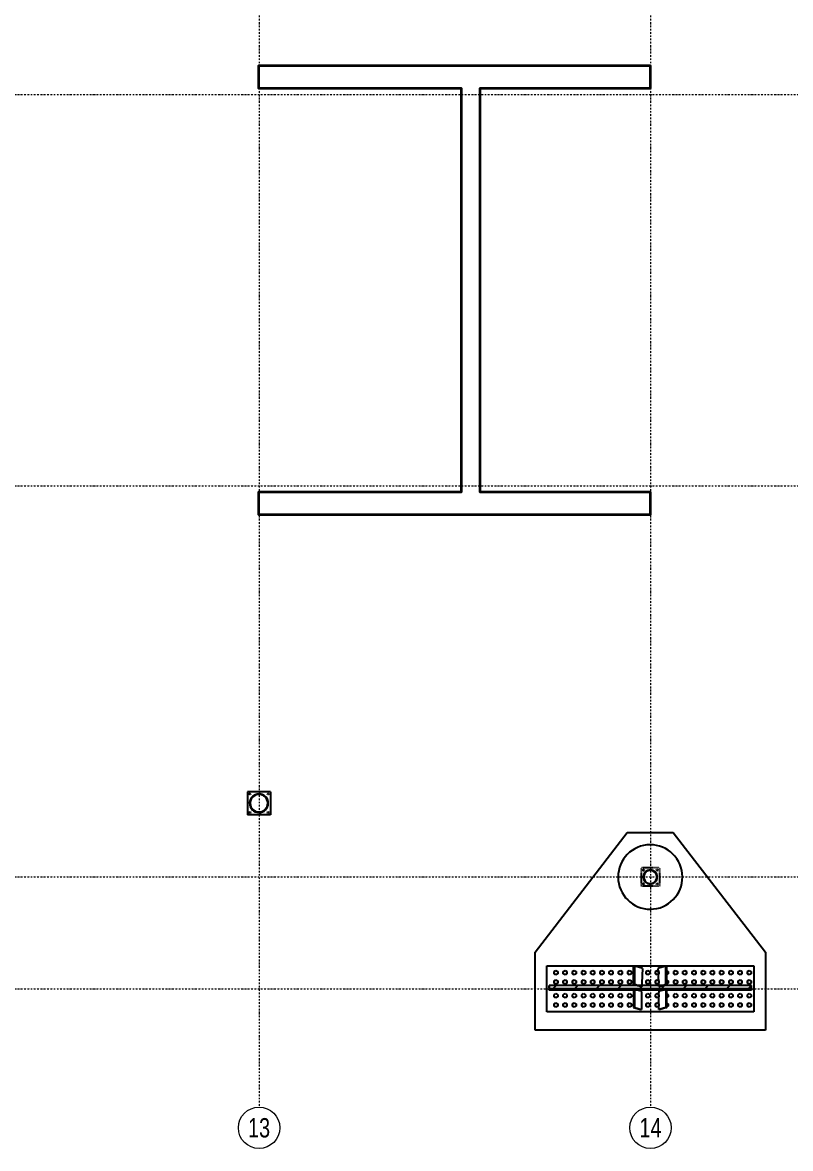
# Model space of a CAD drawing. Header units: millimetres. Extents: x 1541 to 289025, y -12015 to 47026.
# Drawn here: x 135492 to 136702, y -11969 to -10196 of the extents above; entities that cross this region are included whole.
import ezdxf
from ezdxf.enums import TextEntityAlignment as Align

# ---------------------------------------------------------------- set-up
doc = ezdxf.new("R2010")
doc.units = ezdxf.units.MM
doc.header["$LTSCALE"] = 0.1
for name, pattern in [('DASHDOTX2', [50.8, 25.4, -12.7, 0, -12.7]), ('DXK_LINE_DOT2', [3.9198, 1.9599, -1.9599]), ('Grid Line', [3.33375, 1.905, -0.47625, 0.47625, -0.47625])]:
    doc.linetypes.add(name, pattern=pattern)
doc.layers.get('0').update_dxf_attribs({"color": 255})
for name, color, linetype, lineweight in [('E_EJES', 8, 'Continuous', 9), ('E_EJES-1', 8, 'Grid Line', 9), ('E_MUROS-1', 2, 'Continuous', 35)]:
    doc.layers.add(name, color=color, linetype=linetype, lineweight=lineweight)
doc.styles.add('Swis721 LtCn BT_1', font='swisscl.ttf', dxfattribs={"height": 0.42})

msp = doc.modelspace()

# ---------------------------------------------------------------- hatches: boundary and pattern name
at = {"linetype": 'Continuous'}
h = msp.add_hatch(color=96, dxfattribs=at)
h.paths.add_polyline_path([(135879.4, -11425.1), (135879.2, -11422.6), (135878.5, -11420.1), (135877.4, -11417.8), (135875.9, -11415.7), (135874.1, -11413.8), (135872, -11412.4), (135869.7, -11411.3), (135867.2, -11410.6), (135864.7, -11410.4), (135862.1, -11410.6), (135859.6, -11411.3), (135857.3, -11412.4), (135855.2, -11413.8), (135853.4, -11415.7), (135851.9, -11417.8), (135850.8, -11420.1), (135850.2, -11422.6), (135850, -11425.1), (135850.2, -11427.7), (135850.8, -11430.2), (135851.9, -11432.5), (135853.4, -11434.6), (135855.2, -11436.4), (135857.3, -11437.9), (135859.6, -11438.9), (135862.1, -11439.6), (135864.7, -11439.8), (135867.2, -11439.6), (135869.7, -11438.9), (135872, -11437.9), (135874.1, -11436.4), (135875.9, -11434.6), (135877.4, -11432.5), (135878.5, -11430.2), (135879.2, -11427.7)])
h.paths.add_polyline_path([(135877.7, -11429.9), (135876.7, -11432), (135875.3, -11434), (135873.6, -11435.7), (135871.6, -11437.1), (135869.4, -11438.1), (135867.1, -11438.8), (135864.7, -11439), (135862.3, -11438.8), (135859.9, -11438.1), (135857.7, -11437.1), (135855.8, -11435.7), (135854.1, -11434), (135852.7, -11432), (135851.7, -11429.9), (135851, -11427.5), (135850.8, -11425.1), (135851, -11422.7), (135851.7, -11420.4), (135852.7, -11418.2), (135854.1, -11416.2), (135855.8, -11414.5), (135857.7, -11413.1), (135859.9, -11412.1), (135862.3, -11411.5), (135864.7, -11411.3), (135867.1, -11411.5), (135869.4, -11412.1), (135871.6, -11413.1), (135873.6, -11414.5), (135875.3, -11416.2), (135876.7, -11418.2), (135877.7, -11420.4), (135878.3, -11422.7), (135878.5, -11425.1), (135878.3, -11427.5)])
h = msp.add_hatch(dxfattribs=at)
h.set_pattern_fill('', scale=7.611392, style=0, pattern_type=0)
h.set_pattern_definition([(45, (136491.672, -11539.187), (-17.088, 17.088), [])])
h.paths.add_polyline_path([(136491.9, -11541.3), (136491.7, -11539.2), (136491, -11537.1), (136490, -11535.2), (136488.6, -11533.5), (136487, -11532.2), (136485.1, -11531.1), (136483, -11530.5), (136480.8, -11530.3), (136478.7, -11530.5), (136476.6, -11531.1), (136474.7, -11532.2), (136473, -11533.5), (136471.6, -11535.2), (136470.6, -11537.1), (136470, -11539.2), (136469.8, -11541.3), (136470, -11543.5), (136470.6, -11545.6), (136471.6, -11547.5), (136473, -11549.2), (136474.7, -11550.5), (136476.6, -11551.6), (136478.7, -11552.2), (136480.8, -11552.4), (136483, -11552.2), (136485.1, -11551.6), (136487, -11550.5), (136488.6, -11549.2), (136490, -11547.5), (136491, -11545.6), (136491.7, -11543.5)])
h.paths.add_polyline_path([(136490.4, -11545.3), (136489.4, -11547.1), (136488.1, -11548.6), (136486.6, -11549.9), (136484.8, -11550.9), (136482.8, -11551.5), (136480.8, -11551.7), (136478.8, -11551.5), (136476.9, -11550.9), (136475.1, -11549.9), (136473.5, -11548.6), (136472.2, -11547.1), (136471.3, -11545.3), (136470.7, -11543.4), (136470.5, -11541.3), (136470.7, -11539.3), (136471.3, -11537.4), (136472.2, -11535.6), (136473.5, -11534), (136475.1, -11532.8), (136476.9, -11531.8), (136478.8, -11531.2), (136480.8, -11531), (136482.8, -11531.2), (136484.8, -11531.8), (136486.6, -11532.8), (136488.1, -11534), (136489.4, -11535.6), (136490.4, -11537.4), (136491, -11539.3), (136491.2, -11541.3), (136491, -11543.4)])
h = msp.add_hatch(dxfattribs=at)
h.set_pattern_fill('', scale=7.611392, style=0, pattern_type=0)
h.set_pattern_definition([(45, (136640.138, -11712.02), (-17.088, 17.088), [])])
h.paths.add_polyline_path([(136640.3, -11715.9), (136640.1, -11712), (136321.5, -11712), (136321.4, -11715.9), (136321.4, -11716.7), (136640.3, -11716.7)])

# ---------------------------------------------------------------- linework, layer by layer
at = {"color": 2, "linetype": 'Continuous'}
for p, q in [((136480.8, -10299.6), (136480.8, -10263.3)), ((135882.8, -11407), (135846.5, -11407)), ((135846.5, -11407), (135846.5, -11443.2)), ((135882.8, -11407), (135882.8, -11443.2)), ((135882.8, -11443.2), (135846.5, -11443.2)), ((136299.6, -11659.5), (136444.6, -11471.2)), ((136444.6, -11471.2), (136517.1, -11471.2)), ((136517.1, -11471.2), (136662, -11659.5)), ((136299.6, -11782.7), (136299.6, -11659.5)), ((136662, -11659.5), (136662, -11782.7)), ((136317.7, -11753.7), (136317.7, -11681.2)), ((136317.7, -11681.2), (136643.9, -11681.2)), ((136454.6, -11710.8), (136454.6, -11681.6)), ((136454.6, -11681.6), (136456.5, -11681.7)), ((136467.5, -11685), (136456.5, -11681.7)), ((136456.5, -11710.8), (136456.5, -11681.7)), ((136468.5, -11685.3), (136467.5, -11685)), ((136468.5, -11685.3), (136467.5, -11707.8)), ((136494.2, -11685), (136493.1, -11685.3)), ((136494.2, -11707.8), (136493.1, -11685.3)), ((136505.2, -11681.7), (136494.2, -11685)), ((136505.2, -11681.7), (136507.1, -11681.6)), ((136505.2, -11710.8), (136505.2, -11681.7)), ((136507.1, -11710.8), (136507.1, -11681.6)), ((136643.9, -11681.2), (136643.9, -11753.7)), ((136321.4, -11715.9), (136321.4, -11712)), ((136321.4, -11712), (136321.5, -11712)), ((136321.5, -11712), (136321.4, -11715.9)), ((136321.4, -11715.9), (136321.4, -11716.7)), ((136321.4, -11719.8), (136321.4, -11716.7)), ((136321.4, -11716.7), (136640.3, -11716.7)), ((136454.6, -11719.8), (136321.4, -11719.8)), ((136640.1, -11712), (136321.5, -11712)), ((136458.8, -11712), (136454.6, -11710.8)), ((136454.6, -11710.8), (136456.5, -11710.8)), ((136456.5, -11717.9), (136454.6, -11717.8)), ((136454.6, -11717.8), (136454.6, -11746.8)), ((136460.6, -11712), (136456.5, -11710.8)), ((136456.5, -11717.9), (136466.4, -11720.8)), ((136456.5, -11746.9), (136456.5, -11717.9)), ((136498.6, -11719.8), (136463.1, -11719.8)), ((136466.4, -11720.8), (136467.2, -11723.9)), ((136467.3, -11712), (136467.2, -11714)), ((136467.5, -11707.8), (136467.3, -11712)), ((136494.4, -11712), (136494.2, -11707.8)), ((136494.5, -11714), (136494.4, -11712)), ((136494.4, -11723.9), (136495.2, -11720.8)), ((136495.2, -11720.8), (136505.2, -11717.9)), ((136505.2, -11710.8), (136501.1, -11712)), ((136507.1, -11710.8), (136502.8, -11712)), ((136505.2, -11710.8), (136507.1, -11710.8)), ((136507.1, -11717.8), (136505.2, -11717.9)), ((136505.2, -11717.9), (136505.2, -11746.9)), ((136507.1, -11746.8), (136507.1, -11717.8)), ((136640.3, -11719.8), (136507.1, -11719.8)), ((136640.3, -11712), (136640.1, -11712)), ((136640.3, -11715.9), (136640.1, -11712)), ((136640.3, -11715.9), (136640.3, -11712)), ((136640.3, -11716.7), (136640.3, -11715.9)), ((136640.3, -11716.7), (136640.3, -11719.8)), ((136467.2, -11723.9), (136467.2, -11750)), ((136494.5, -11750), (136494.4, -11723.9)), ((136643.9, -11753.7), (136317.7, -11753.7)), ((136454.6, -11746.8), (136465.5, -11750)), ((136454.6, -11746.8), (136456.5, -11746.9)), ((136456.5, -11746.9), (136467.2, -11750)), ((136467.2, -11750), (136465.5, -11750)), ((136505.2, -11746.9), (136494.5, -11750)), ((136496.2, -11750), (136494.5, -11750)), ((136507.1, -11746.8), (136496.2, -11750)), ((136505.2, -11746.9), (136507.1, -11746.8)), ((136662, -11782.7), (136299.6, -11782.7))]:
    msp.add_line(p, q, dxfattribs=at)
at = {"color": 7, "linetype": 'Continuous'}
for p, q in [((135849, -11410.6), (135849.6, -11409.6)), ((135849.6, -11411.6), (135849, -11410.6)), ((135849.6, -11409.6), (135850.7, -11409.6)), ((135850.7, -11411.6), (135849.6, -11411.6)), ((135850.7, -11409.6), (135851.3, -11410.6)), ((135851.3, -11410.6), (135850.7, -11411.6)), ((135878, -11410.6), (135878.6, -11409.6)), ((135878.6, -11411.6), (135878, -11410.6)), ((135878.6, -11409.6), (135879.7, -11409.6)), ((135879.7, -11411.6), (135878.6, -11411.6)), ((135879.7, -11409.6), (135880.3, -11410.6)), ((135880.3, -11410.6), (135879.7, -11411.6)), ((135849, -11439.6), (135849.6, -11438.6)), ((135849.6, -11440.6), (135849, -11439.6)), ((135849.6, -11438.6), (135850.7, -11438.6)), ((135850.7, -11440.6), (135849.6, -11440.6)), ((135850.7, -11438.6), (135851.3, -11439.6)), ((135851.3, -11439.6), (135850.7, -11440.6)), ((135878, -11439.6), (135878.6, -11438.6)), ((135878.6, -11440.6), (135878, -11439.6)), ((135878.6, -11438.6), (135879.7, -11438.6)), ((135879.7, -11440.6), (135878.6, -11440.6)), ((135879.7, -11438.6), (135880.3, -11439.6)), ((135880.3, -11439.6), (135879.7, -11440.6)), ((136468.8, -11530.5), (136469.4, -11529.5)), ((136469.4, -11531.4), (136468.8, -11530.5)), ((136469.4, -11529.5), (136470.5, -11529.5)), ((136470.5, -11531.4), (136469.4, -11531.4)), ((136470.5, -11529.5), (136471.1, -11530.5)), ((136471.1, -11530.5), (136470.5, -11531.4)), ((136490.6, -11530.5), (136491.1, -11529.5)), ((136491.1, -11531.4), (136490.6, -11530.5)), ((136491.1, -11529.5), (136492.3, -11529.5)), ((136492.3, -11531.4), (136491.1, -11531.4)), ((136492.3, -11529.5), (136492.8, -11530.5)), ((136492.8, -11530.5), (136492.3, -11531.4)), ((136468.8, -11552.2), (136469.4, -11551.2)), ((136469.4, -11553.2), (136468.8, -11552.2)), ((136469.4, -11551.2), (136470.5, -11551.2)), ((136470.5, -11553.2), (136469.4, -11553.2)), ((136470.5, -11551.2), (136471.1, -11552.2)), ((136471.1, -11552.2), (136470.5, -11553.2)), ((136490.6, -11552.2), (136491.1, -11551.2)), ((136491.1, -11553.2), (136490.6, -11552.2)), ((136491.1, -11551.2), (136492.3, -11551.2)), ((136492.3, -11553.2), (136491.1, -11553.2)), ((136492.3, -11551.2), (136492.8, -11552.2)), ((136492.8, -11552.2), (136492.3, -11553.2)), ((136329.3, -11690.4), (136332.2, -11688.8)), ((136329.3, -11693.8), (136329.3, -11690.4)), ((136332.2, -11695.5), (136329.3, -11693.8)), ((136329.3, -11704.9), (136332.2, -11703.3)), ((136332.2, -11688.8), (136335.1, -11690.4)), ((136335.1, -11693.8), (136332.2, -11695.5)), ((136332.2, -11703.3), (136335.1, -11704.9)), ((136335.1, -11690.4), (136335.1, -11693.8)), ((136343.8, -11690.4), (136346.7, -11688.8)), ((136343.8, -11693.8), (136343.8, -11690.4)), ((136346.7, -11695.5), (136343.8, -11693.8)), ((136343.8, -11704.9), (136346.7, -11703.3)), ((136346.7, -11688.8), (136349.6, -11690.4)), ((136349.6, -11693.8), (136346.7, -11695.5)), ((136346.7, -11703.3), (136349.6, -11704.9)), ((136349.6, -11690.4), (136349.6, -11693.8)), ((136358.3, -11690.4), (136361.2, -11688.8)), ((136358.3, -11693.8), (136358.3, -11690.4)), ((136361.2, -11695.5), (136358.3, -11693.8)), ((136358.3, -11704.9), (136361.2, -11703.3)), ((136361.2, -11688.8), (136364.1, -11690.4)), ((136364.1, -11693.8), (136361.2, -11695.5)), ((136361.2, -11703.3), (136364.1, -11704.9)), ((136364.1, -11690.4), (136364.1, -11693.8)), ((136372.8, -11690.4), (136375.7, -11688.8)), ((136372.8, -11693.8), (136372.8, -11690.4)), ((136375.7, -11695.5), (136372.8, -11693.8)), ((136372.8, -11704.9), (136375.7, -11703.3)), ((136375.7, -11688.8), (136378.6, -11690.4)), ((136378.6, -11693.8), (136375.7, -11695.5)), ((136375.7, -11703.3), (136378.6, -11704.9)), ((136378.6, -11690.4), (136378.6, -11693.8)), ((136387.3, -11690.4), (136390.2, -11688.8)), ((136387.3, -11693.8), (136387.3, -11690.4)), ((136390.2, -11695.5), (136387.3, -11693.8)), ((136387.3, -11704.9), (136390.2, -11703.3)), ((136390.2, -11688.8), (136393.1, -11690.4)), ((136393.1, -11693.8), (136390.2, -11695.5)), ((136390.2, -11703.3), (136393.1, -11704.9)), ((136393.1, -11690.4), (136393.1, -11693.8)), ((136401.8, -11690.4), (136404.7, -11688.8)), ((136401.8, -11693.8), (136401.8, -11690.4)), ((136404.7, -11695.5), (136401.8, -11693.8)), ((136401.8, -11704.9), (136404.7, -11703.3)), ((136404.7, -11688.8), (136407.6, -11690.4)), ((136407.6, -11693.8), (136404.7, -11695.5)), ((136404.7, -11703.3), (136407.6, -11704.9)), ((136407.6, -11690.4), (136407.6, -11693.8)), ((136416.3, -11690.4), (136419.2, -11688.8)), ((136416.3, -11693.8), (136416.3, -11690.4)), ((136419.2, -11695.5), (136416.3, -11693.8)), ((136416.3, -11704.9), (136419.2, -11703.3)), ((136419.2, -11688.8), (136422.1, -11690.4)), ((136422.1, -11693.8), (136419.2, -11695.5)), ((136419.2, -11703.3), (136422.1, -11704.9)), ((136422.1, -11690.4), (136422.1, -11693.8)), ((136430.8, -11690.4), (136433.7, -11688.8)), ((136430.8, -11693.8), (136430.8, -11690.4)), ((136433.7, -11695.5), (136430.8, -11693.8)), ((136430.8, -11704.9), (136433.7, -11703.3)), ((136433.7, -11688.8), (136436.6, -11690.4)), ((136436.6, -11693.8), (136433.7, -11695.5)), ((136433.7, -11703.3), (136436.6, -11704.9)), ((136436.6, -11690.4), (136436.6, -11693.8)), ((136445.3, -11690.4), (136448.2, -11688.8)), ((136445.3, -11693.8), (136445.3, -11690.4)), ((136448.2, -11695.5), (136445.3, -11693.8)), ((136445.3, -11704.9), (136448.2, -11703.3)), ((136448.2, -11688.8), (136451.1, -11690.4)), ((136451.1, -11693.8), (136448.2, -11695.5)), ((136448.2, -11703.3), (136451.1, -11704.9)), ((136451.1, -11690.4), (136451.1, -11693.8)), ((136474.3, -11690.4), (136477.2, -11688.8)), ((136474.3, -11693.8), (136474.3, -11690.4)), ((136477.2, -11695.5), (136474.3, -11693.8)), ((136474.3, -11704.9), (136477.2, -11703.3)), ((136477.2, -11688.8), (136480.1, -11690.4)), ((136480.1, -11693.8), (136477.2, -11695.5)), ((136477.2, -11703.3), (136480.1, -11704.9)), ((136480.1, -11690.4), (136480.1, -11693.8)), ((136488.8, -11690.4), (136491.7, -11688.8)), ((136488.8, -11693.8), (136488.8, -11690.4)), ((136491.7, -11695.5), (136488.8, -11693.8)), ((136488.8, -11704.9), (136491.7, -11703.3)), ((136494.6, -11690.4), (136491.7, -11688.8)), ((136494.6, -11693.8), (136491.7, -11695.5)), ((136494.6, -11704.9), (136491.7, -11703.3)), ((136494.6, -11693.8), (136494.6, -11690.4)), ((136507.1, -11689.3), (136509.1, -11690.4)), ((136509.1, -11693.8), (136507.1, -11695)), ((136507.1, -11703.8), (136509.1, -11704.9)), ((136509.1, -11690.4), (136509.1, -11693.8)), ((136517.8, -11690.4), (136520.7, -11688.8)), ((136517.8, -11693.8), (136517.8, -11690.4)), ((136520.7, -11695.5), (136517.8, -11693.8)), ((136517.8, -11704.9), (136520.7, -11703.3)), ((136520.7, -11688.8), (136523.6, -11690.4)), ((136523.6, -11693.8), (136520.7, -11695.5)), ((136520.7, -11703.3), (136523.6, -11704.9)), ((136523.6, -11690.4), (136523.6, -11693.8)), ((136532.3, -11690.4), (136535.2, -11688.8)), ((136532.3, -11693.8), (136532.3, -11690.4)), ((136535.2, -11695.5), (136532.3, -11693.8)), ((136532.3, -11704.9), (136535.2, -11703.3)), ((136535.2, -11688.8), (136538.1, -11690.4)), ((136538.1, -11693.8), (136535.2, -11695.5)), ((136535.2, -11703.3), (136538.1, -11704.9)), ((136538.1, -11690.4), (136538.1, -11693.8)), ((136546.8, -11690.4), (136549.7, -11688.8)), ((136546.8, -11693.8), (136546.8, -11690.4)), ((136549.7, -11695.5), (136546.8, -11693.8)), ((136546.8, -11704.9), (136549.7, -11703.3)), ((136549.7, -11688.8), (136552.6, -11690.4)), ((136552.6, -11693.8), (136549.7, -11695.5)), ((136549.7, -11703.3), (136552.6, -11704.9)), ((136552.6, -11690.4), (136552.6, -11693.8)), ((136561.3, -11690.4), (136564.2, -11688.8)), ((136561.3, -11693.8), (136561.3, -11690.4)), ((136564.2, -11695.5), (136561.3, -11693.8)), ((136561.3, -11704.9), (136564.2, -11703.3)), ((136564.2, -11688.8), (136567.1, -11690.4)), ((136567.1, -11693.8), (136564.2, -11695.5)), ((136564.2, -11703.3), (136567.1, -11704.9)), ((136567.1, -11690.4), (136567.1, -11693.8)), ((136575.8, -11690.4), (136578.7, -11688.8)), ((136575.8, -11693.8), (136575.8, -11690.4)), ((136578.7, -11695.5), (136575.8, -11693.8)), ((136575.8, -11704.9), (136578.7, -11703.3)), ((136578.7, -11688.8), (136581.6, -11690.4)), ((136581.6, -11693.8), (136578.7, -11695.5)), ((136578.7, -11703.3), (136581.6, -11704.9)), ((136581.6, -11690.4), (136581.6, -11693.8)), ((136590.3, -11690.4), (136593.2, -11688.8)), ((136590.3, -11693.8), (136590.3, -11690.4)), ((136593.2, -11695.5), (136590.3, -11693.8)), ((136590.3, -11704.9), (136593.2, -11703.3)), ((136593.2, -11688.8), (136596.1, -11690.4)), ((136596.1, -11693.8), (136593.2, -11695.5)), ((136593.2, -11703.3), (136596.1, -11704.9)), ((136596.1, -11690.4), (136596.1, -11693.8)), ((136604.8, -11690.4), (136607.7, -11688.8)), ((136604.8, -11693.8), (136604.8, -11690.4)), ((136607.7, -11695.5), (136604.8, -11693.8)), ((136604.8, -11704.9), (136607.7, -11703.3)), ((136607.7, -11688.8), (136610.6, -11690.4)), ((136610.6, -11693.8), (136607.7, -11695.5)), ((136607.7, -11703.3), (136610.6, -11704.9)), ((136610.6, -11690.4), (136610.6, -11693.8)), ((136619.3, -11690.4), (136622.2, -11688.8)), ((136619.3, -11693.8), (136619.3, -11690.4)), ((136622.2, -11695.5), (136619.3, -11693.8)), ((136619.3, -11704.9), (136622.2, -11703.3)), ((136622.2, -11688.8), (136625.1, -11690.4)), ((136625.1, -11693.8), (136622.2, -11695.5)), ((136622.2, -11703.3), (136625.1, -11704.9)), ((136625.1, -11690.4), (136625.1, -11693.8)), ((136633.8, -11690.4), (136636.7, -11688.8)), ((136633.8, -11693.8), (136633.8, -11690.4)), ((136636.7, -11695.5), (136633.8, -11693.8)), ((136633.8, -11704.9), (136636.7, -11703.3)), ((136636.7, -11688.8), (136639.6, -11690.4)), ((136639.6, -11693.8), (136636.7, -11695.5)), ((136636.7, -11703.3), (136639.6, -11704.9)), ((136639.6, -11690.4), (136639.6, -11693.8)), ((136329.3, -11708.3), (136329.3, -11704.9)), ((136332.2, -11710), (136329.3, -11708.3)), ((136335.1, -11708.3), (136332.2, -11710)), ((136335.1, -11704.9), (136335.1, -11708.3)), ((136343.8, -11708.3), (136343.8, -11704.9)), ((136346.7, -11710), (136343.8, -11708.3)), ((136349.6, -11708.3), (136346.7, -11710)), ((136349.6, -11704.9), (136349.6, -11708.3)), ((136358.3, -11708.3), (136358.3, -11704.9)), ((136361.2, -11710), (136358.3, -11708.3)), ((136364.1, -11708.3), (136361.2, -11710)), ((136364.1, -11704.9), (136364.1, -11708.3)), ((136372.8, -11708.3), (136372.8, -11704.9)), ((136375.7, -11710), (136372.8, -11708.3)), ((136378.6, -11708.3), (136375.7, -11710)), ((136378.6, -11704.9), (136378.6, -11708.3)), ((136387.3, -11708.3), (136387.3, -11704.9)), ((136390.2, -11710), (136387.3, -11708.3)), ((136393.1, -11708.3), (136390.2, -11710)), ((136393.1, -11704.9), (136393.1, -11708.3)), ((136401.8, -11708.3), (136401.8, -11704.9)), ((136404.7, -11710), (136401.8, -11708.3)), ((136407.6, -11708.3), (136404.7, -11710)), ((136407.6, -11704.9), (136407.6, -11708.3)), ((136416.3, -11708.3), (136416.3, -11704.9)), ((136419.2, -11710), (136416.3, -11708.3)), ((136422.1, -11708.3), (136419.2, -11710)), ((136422.1, -11704.9), (136422.1, -11708.3)), ((136430.8, -11708.3), (136430.8, -11704.9)), ((136433.7, -11710), (136430.8, -11708.3)), ((136436.6, -11708.3), (136433.7, -11710)), ((136436.6, -11704.9), (136436.6, -11708.3)), ((136445.3, -11708.3), (136445.3, -11704.9)), ((136448.2, -11710), (136445.3, -11708.3)), ((136451.1, -11708.3), (136448.2, -11710)), ((136451.1, -11704.9), (136451.1, -11708.3)), ((136474.3, -11708.3), (136474.3, -11704.9)), ((136477.2, -11710), (136474.3, -11708.3)), ((136480.1, -11708.3), (136477.2, -11710)), ((136480.1, -11704.9), (136480.1, -11708.3)), ((136488.8, -11708.3), (136488.8, -11704.9)), ((136491.7, -11710), (136488.8, -11708.3)), ((136494.6, -11708.3), (136491.7, -11710)), ((136494.6, -11708.3), (136494.6, -11704.9)), ((136509.1, -11708.3), (136507.1, -11709.5)), ((136509.1, -11704.9), (136509.1, -11708.3)), ((136517.8, -11708.3), (136517.8, -11704.9)), ((136520.7, -11710), (136517.8, -11708.3)), ((136523.6, -11708.3), (136520.7, -11710)), ((136523.6, -11704.9), (136523.6, -11708.3)), ((136532.3, -11708.3), (136532.3, -11704.9)), ((136535.2, -11710), (136532.3, -11708.3)), ((136538.1, -11708.3), (136535.2, -11710)), ((136538.1, -11704.9), (136538.1, -11708.3)), ((136546.8, -11708.3), (136546.8, -11704.9)), ((136549.7, -11710), (136546.8, -11708.3)), ((136552.6, -11708.3), (136549.7, -11710)), ((136552.6, -11704.9), (136552.6, -11708.3)), ((136561.3, -11708.3), (136561.3, -11704.9)), ((136564.2, -11710), (136561.3, -11708.3)), ((136567.1, -11708.3), (136564.2, -11710)), ((136567.1, -11704.9), (136567.1, -11708.3)), ((136575.8, -11708.3), (136575.8, -11704.9)), ((136578.7, -11710), (136575.8, -11708.3)), ((136581.6, -11708.3), (136578.7, -11710)), ((136581.6, -11704.9), (136581.6, -11708.3)), ((136590.3, -11708.3), (136590.3, -11704.9)), ((136593.2, -11710), (136590.3, -11708.3)), ((136596.1, -11708.3), (136593.2, -11710)), ((136596.1, -11704.9), (136596.1, -11708.3)), ((136604.8, -11708.3), (136604.8, -11704.9)), ((136607.7, -11710), (136604.8, -11708.3)), ((136610.6, -11708.3), (136607.7, -11710)), ((136610.6, -11704.9), (136610.6, -11708.3)), ((136619.3, -11708.3), (136619.3, -11704.9)), ((136622.2, -11710), (136619.3, -11708.3)), ((136625.1, -11708.3), (136622.2, -11710)), ((136625.1, -11704.9), (136625.1, -11708.3)), ((136633.8, -11708.3), (136633.8, -11704.9)), ((136636.7, -11710), (136633.8, -11708.3)), ((136639.6, -11708.3), (136636.7, -11710)), ((136639.6, -11704.9), (136639.6, -11708.3)), ((136329.3, -11726.7), (136332.2, -11725)), ((136329.3, -11730), (136329.3, -11726.7)), ((136332.2, -11731.7), (136329.3, -11730)), ((136329.3, -11741.2), (136332.2, -11739.5)), ((136332.2, -11725), (136335.1, -11726.7)), ((136335.1, -11730), (136332.2, -11731.7)), ((136332.2, -11739.5), (136335.1, -11741.2)), ((136335.1, -11726.7), (136335.1, -11730)), ((136343.8, -11726.7), (136346.7, -11725)), ((136343.8, -11730), (136343.8, -11726.7)), ((136346.7, -11731.7), (136343.8, -11730)), ((136343.8, -11741.2), (136346.7, -11739.5)), ((136346.7, -11725), (136349.6, -11726.7)), ((136349.6, -11730), (136346.7, -11731.7)), ((136346.7, -11739.5), (136349.6, -11741.2)), ((136349.6, -11726.7), (136349.6, -11730)), ((136358.3, -11726.7), (136361.2, -11725)), ((136358.3, -11730), (136358.3, -11726.7)), ((136361.2, -11731.7), (136358.3, -11730)), ((136358.3, -11741.2), (136361.2, -11739.5)), ((136361.2, -11725), (136364.1, -11726.7)), ((136364.1, -11730), (136361.2, -11731.7)), ((136361.2, -11739.5), (136364.1, -11741.2)), ((136364.1, -11726.7), (136364.1, -11730)), ((136372.8, -11726.7), (136375.7, -11725)), ((136372.8, -11730), (136372.8, -11726.7)), ((136375.7, -11731.7), (136372.8, -11730)), ((136372.8, -11741.2), (136375.7, -11739.5)), ((136375.7, -11725), (136378.6, -11726.7)), ((136378.6, -11730), (136375.7, -11731.7)), ((136375.7, -11739.5), (136378.6, -11741.2)), ((136378.6, -11726.7), (136378.6, -11730)), ((136387.3, -11726.7), (136390.2, -11725)), ((136387.3, -11730), (136387.3, -11726.7)), ((136390.2, -11731.7), (136387.3, -11730)), ((136387.3, -11741.2), (136390.2, -11739.5)), ((136390.2, -11725), (136393.1, -11726.7)), ((136393.1, -11730), (136390.2, -11731.7)), ((136390.2, -11739.5), (136393.1, -11741.2)), ((136393.1, -11726.7), (136393.1, -11730)), ((136401.8, -11726.7), (136404.7, -11725)), ((136401.8, -11730), (136401.8, -11726.7)), ((136404.7, -11731.7), (136401.8, -11730)), ((136401.8, -11741.2), (136404.7, -11739.5)), ((136404.7, -11725), (136407.6, -11726.7)), ((136407.6, -11730), (136404.7, -11731.7)), ((136404.7, -11739.5), (136407.6, -11741.2)), ((136407.6, -11726.7), (136407.6, -11730)), ((136416.3, -11726.7), (136419.2, -11725)), ((136416.3, -11730), (136416.3, -11726.7)), ((136419.2, -11731.7), (136416.3, -11730)), ((136416.3, -11741.2), (136419.2, -11739.5)), ((136419.2, -11725), (136422.1, -11726.7)), ((136422.1, -11730), (136419.2, -11731.7)), ((136419.2, -11739.5), (136422.1, -11741.2)), ((136422.1, -11726.7), (136422.1, -11730)), ((136430.8, -11726.7), (136433.7, -11725)), ((136430.8, -11730), (136430.8, -11726.7)), ((136433.7, -11731.7), (136430.8, -11730)), ((136430.8, -11741.2), (136433.7, -11739.5)), ((136433.7, -11725), (136436.6, -11726.7)), ((136436.6, -11730), (136433.7, -11731.7)), ((136433.7, -11739.5), (136436.6, -11741.2)), ((136436.6, -11726.7), (136436.6, -11730)), ((136445.3, -11726.7), (136448.2, -11725)), ((136445.3, -11730), (136445.3, -11726.7)), ((136448.2, -11731.7), (136445.3, -11730)), ((136445.3, -11741.2), (136448.2, -11739.5)), ((136448.2, -11725), (136451.1, -11726.7)), ((136451.1, -11730), (136448.2, -11731.7)), ((136448.2, -11739.5), (136451.1, -11741.2)), ((136451.1, -11726.7), (136451.1, -11730)), ((136474.3, -11726.7), (136477.2, -11725)), ((136474.3, -11730), (136474.3, -11726.7)), ((136477.2, -11731.7), (136474.3, -11730)), ((136474.3, -11741.2), (136477.2, -11739.5)), ((136477.2, -11725), (136480.1, -11726.7)), ((136480.1, -11730), (136477.2, -11731.7)), ((136477.2, -11739.5), (136480.1, -11741.2)), ((136480.1, -11726.7), (136480.1, -11730)), ((136488.8, -11726.7), (136491.7, -11725)), ((136488.8, -11730), (136488.8, -11726.7)), ((136491.7, -11731.7), (136488.8, -11730)), ((136488.8, -11741.2), (136491.7, -11739.5)), ((136494.6, -11726.7), (136491.7, -11725)), ((136494.6, -11730), (136491.7, -11731.7)), ((136494.6, -11741.2), (136491.7, -11739.5)), ((136494.6, -11730), (136494.6, -11726.7)), ((136507.1, -11725.5), (136509.1, -11726.7)), ((136509.1, -11730), (136507.1, -11731.2)), ((136509.1, -11726.7), (136509.1, -11730)), ((136517.8, -11726.7), (136520.7, -11725)), ((136517.8, -11730), (136517.8, -11726.7)), ((136520.7, -11731.7), (136517.8, -11730)), ((136517.8, -11741.2), (136520.7, -11739.5)), ((136520.7, -11725), (136523.6, -11726.7)), ((136523.6, -11730), (136520.7, -11731.7)), ((136520.7, -11739.5), (136523.6, -11741.2)), ((136523.6, -11726.7), (136523.6, -11730)), ((136532.3, -11726.7), (136535.2, -11725)), ((136532.3, -11730), (136532.3, -11726.7)), ((136535.2, -11731.7), (136532.3, -11730)), ((136532.3, -11741.2), (136535.2, -11739.5)), ((136535.2, -11725), (136538.1, -11726.7)), ((136538.1, -11730), (136535.2, -11731.7)), ((136535.2, -11739.5), (136538.1, -11741.2)), ((136538.1, -11726.7), (136538.1, -11730)), ((136546.8, -11726.7), (136549.7, -11725)), ((136546.8, -11730), (136546.8, -11726.7)), ((136549.7, -11731.7), (136546.8, -11730)), ((136546.8, -11741.2), (136549.7, -11739.5)), ((136549.7, -11725), (136552.6, -11726.7)), ((136552.6, -11730), (136549.7, -11731.7)), ((136549.7, -11739.5), (136552.6, -11741.2)), ((136552.6, -11726.7), (136552.6, -11730)), ((136561.3, -11726.7), (136564.2, -11725)), ((136561.3, -11730), (136561.3, -11726.7)), ((136564.2, -11731.7), (136561.3, -11730)), ((136561.3, -11741.2), (136564.2, -11739.5)), ((136564.2, -11725), (136567.1, -11726.7)), ((136567.1, -11730), (136564.2, -11731.7)), ((136564.2, -11739.5), (136567.1, -11741.2)), ((136567.1, -11726.7), (136567.1, -11730)), ((136575.8, -11726.7), (136578.7, -11725)), ((136575.8, -11730), (136575.8, -11726.7)), ((136578.7, -11731.7), (136575.8, -11730)), ((136575.8, -11741.2), (136578.7, -11739.5)), ((136578.7, -11725), (136581.6, -11726.7)), ((136581.6, -11730), (136578.7, -11731.7)), ((136578.7, -11739.5), (136581.6, -11741.2)), ((136581.6, -11726.7), (136581.6, -11730)), ((136590.3, -11726.7), (136593.2, -11725)), ((136590.3, -11730), (136590.3, -11726.7)), ((136593.2, -11731.7), (136590.3, -11730)), ((136590.3, -11741.2), (136593.2, -11739.5)), ((136593.2, -11725), (136596.1, -11726.7)), ((136596.1, -11730), (136593.2, -11731.7)), ((136593.2, -11739.5), (136596.1, -11741.2)), ((136596.1, -11726.7), (136596.1, -11730)), ((136604.8, -11726.7), (136607.7, -11725)), ((136604.8, -11730), (136604.8, -11726.7)), ((136607.7, -11731.7), (136604.8, -11730)), ((136604.8, -11741.2), (136607.7, -11739.5)), ((136607.7, -11725), (136610.6, -11726.7)), ((136610.6, -11730), (136607.7, -11731.7)), ((136607.7, -11739.5), (136610.6, -11741.2)), ((136610.6, -11726.7), (136610.6, -11730)), ((136619.3, -11726.7), (136622.2, -11725)), ((136619.3, -11730), (136619.3, -11726.7)), ((136622.2, -11731.7), (136619.3, -11730)), ((136619.3, -11741.2), (136622.2, -11739.5)), ((136622.2, -11725), (136625.1, -11726.7)), ((136625.1, -11730), (136622.2, -11731.7)), ((136622.2, -11739.5), (136625.1, -11741.2)), ((136625.1, -11726.7), (136625.1, -11730)), ((136633.8, -11726.7), (136636.7, -11725)), ((136633.8, -11730), (136633.8, -11726.7)), ((136636.7, -11731.7), (136633.8, -11730)), ((136633.8, -11741.2), (136636.7, -11739.5)), ((136636.7, -11725), (136639.6, -11726.7)), ((136639.6, -11730), (136636.7, -11731.7)), ((136636.7, -11739.5), (136639.6, -11741.2)), ((136639.6, -11726.7), (136639.6, -11730)), ((136329.3, -11744.5), (136329.3, -11741.2)), ((136332.2, -11746.2), (136329.3, -11744.5)), ((136335.1, -11744.5), (136332.2, -11746.2)), ((136335.1, -11741.2), (136335.1, -11744.5)), ((136343.8, -11744.5), (136343.8, -11741.2)), ((136346.7, -11746.2), (136343.8, -11744.5)), ((136349.6, -11744.5), (136346.7, -11746.2)), ((136349.6, -11741.2), (136349.6, -11744.5)), ((136358.3, -11744.5), (136358.3, -11741.2)), ((136361.2, -11746.2), (136358.3, -11744.5)), ((136364.1, -11744.5), (136361.2, -11746.2)), ((136364.1, -11741.2), (136364.1, -11744.5)), ((136372.8, -11744.5), (136372.8, -11741.2)), ((136375.7, -11746.2), (136372.8, -11744.5)), ((136378.6, -11744.5), (136375.7, -11746.2)), ((136378.6, -11741.2), (136378.6, -11744.5)), ((136387.3, -11744.5), (136387.3, -11741.2)), ((136390.2, -11746.2), (136387.3, -11744.5)), ((136393.1, -11744.5), (136390.2, -11746.2)), ((136393.1, -11741.2), (136393.1, -11744.5)), ((136401.8, -11744.5), (136401.8, -11741.2)), ((136404.7, -11746.2), (136401.8, -11744.5)), ((136407.6, -11744.5), (136404.7, -11746.2)), ((136407.6, -11741.2), (136407.6, -11744.5)), ((136416.3, -11744.5), (136416.3, -11741.2)), ((136419.2, -11746.2), (136416.3, -11744.5)), ((136422.1, -11744.5), (136419.2, -11746.2)), ((136422.1, -11741.2), (136422.1, -11744.5)), ((136430.8, -11744.5), (136430.8, -11741.2)), ((136433.7, -11746.2), (136430.8, -11744.5)), ((136436.6, -11744.5), (136433.7, -11746.2)), ((136436.6, -11741.2), (136436.6, -11744.5)), ((136445.3, -11744.5), (136445.3, -11741.2)), ((136448.2, -11746.2), (136445.3, -11744.5)), ((136451.1, -11744.5), (136448.2, -11746.2)), ((136451.1, -11741.2), (136451.1, -11744.5)), ((136474.3, -11744.5), (136474.3, -11741.2)), ((136477.2, -11746.2), (136474.3, -11744.5)), ((136480.1, -11744.5), (136477.2, -11746.2)), ((136480.1, -11741.2), (136480.1, -11744.5)), ((136488.8, -11744.5), (136488.8, -11741.2)), ((136491.7, -11746.2), (136488.8, -11744.5)), ((136494.6, -11744.5), (136491.7, -11746.2)), ((136494.6, -11744.5), (136494.6, -11741.2)), ((136507.1, -11740), (136509.1, -11741.2)), ((136509.1, -11744.5), (136507.1, -11745.7)), ((136509.1, -11741.2), (136509.1, -11744.5)), ((136517.8, -11744.5), (136517.8, -11741.2)), ((136520.7, -11746.2), (136517.8, -11744.5)), ((136523.6, -11744.5), (136520.7, -11746.2)), ((136523.6, -11741.2), (136523.6, -11744.5)), ((136532.3, -11744.5), (136532.3, -11741.2)), ((136535.2, -11746.2), (136532.3, -11744.5)), ((136538.1, -11744.5), (136535.2, -11746.2)), ((136538.1, -11741.2), (136538.1, -11744.5)), ((136546.8, -11744.5), (136546.8, -11741.2)), ((136549.7, -11746.2), (136546.8, -11744.5)), ((136552.6, -11744.5), (136549.7, -11746.2)), ((136552.6, -11741.2), (136552.6, -11744.5)), ((136561.3, -11744.5), (136561.3, -11741.2)), ((136564.2, -11746.2), (136561.3, -11744.5)), ((136567.1, -11744.5), (136564.2, -11746.2)), ((136567.1, -11741.2), (136567.1, -11744.5)), ((136575.8, -11744.5), (136575.8, -11741.2)), ((136578.7, -11746.2), (136575.8, -11744.5)), ((136581.6, -11744.5), (136578.7, -11746.2)), ((136581.6, -11741.2), (136581.6, -11744.5)), ((136590.3, -11744.5), (136590.3, -11741.2)), ((136593.2, -11746.2), (136590.3, -11744.5)), ((136596.1, -11744.5), (136593.2, -11746.2)), ((136596.1, -11741.2), (136596.1, -11744.5)), ((136604.8, -11744.5), (136604.8, -11741.2)), ((136607.7, -11746.2), (136604.8, -11744.5)), ((136610.6, -11744.5), (136607.7, -11746.2)), ((136610.6, -11741.2), (136610.6, -11744.5)), ((136619.3, -11744.5), (136619.3, -11741.2)), ((136622.2, -11746.2), (136619.3, -11744.5)), ((136625.1, -11744.5), (136622.2, -11746.2)), ((136625.1, -11741.2), (136625.1, -11744.5)), ((136633.8, -11744.5), (136633.8, -11741.2)), ((136636.7, -11746.2), (136633.8, -11744.5)), ((136639.6, -11744.5), (136636.7, -11746.2)), ((136639.6, -11741.2), (136639.6, -11744.5))]:
    msp.add_line(p, q, dxfattribs=at)
at = {"color": 7, "linetype": 'DXK_LINE_DOT2'}
for p, q in [((136495.3, -11526.8), (136466.3, -11526.8)), ((136466.3, -11526.8), (136466.3, -11555.8)), ((136495.3, -11526.8), (136495.3, -11555.8)), ((136495.3, -11555.8), (136466.3, -11555.8)), ((136463.1, -11719.8), (136454.6, -11719.8)), ((136465.5, -11714), (136458.8, -11712)), ((136467.2, -11714), (136460.6, -11712)), ((136467.2, -11714), (136465.5, -11714)), ((136501.1, -11712), (136494.5, -11714)), ((136494.5, -11714), (136496.2, -11714)), ((136502.8, -11712), (136496.2, -11714)), ((136507.1, -11719.8), (136498.6, -11719.8))]:
    msp.add_line(p, q, dxfattribs=at)
at = {"color": 2, "linetype": 'Continuous'}
for centre, radius, start, end in [((135864.7, -11425.1), 14.7, 10, 190), ((135864.7, -11425.1), 13.8, 350, 170), ((135864.7, -11425.1), 14.7, 190, 10), ((135864.7, -11425.1), 13.8, 170, 350), ((136480.8, -11541.3), 50.7, 6, 186), ((136480.8, -11541.3), 50.7, 186, 6), ((136480.8, -11541.3), 11.1, 11.25, 191.25), ((136480.8, -11541.3), 11.1, 191.25, 11.25), ((136480.8, -11541.3), 10.3, 168.75, 348.75), ((136480.8, -11541.3), 10.3, 348.75, 168.75)]:
    msp.add_arc(centre, radius, start, end, dxfattribs=at)
at = {"layer": 'E_EJES'}
for centre in [(135864.9, -11936.3), (136481.1, -11936.3)]:
    msp.add_circle(centre, 32.6, dxfattribs=at)
at = {"layer": 'E_EJES-1', "linetype": 'DASHDOTX2'}
for p, q in [((135864.9, -9278.2), (135864.9, -11903.7)), ((136481.1, -9278.2), (136481.1, -11903.7)), ((130946.9, -10309), (138169.7, -10309)), ((130946.9, -10925.2), (138169.7, -10925.2)), ((130946.9, -11541.3), (138169.7, -11541.3)), ((130946.9, -11717.5), (138169.7, -11717.5))]:
    msp.add_line(p, q, dxfattribs=at)
at = {"layer": 'E_MUROS-1'}
msp.add_lwpolyline([(136480.8, -10263.3), (136480.8, -10299.6), (136212.6, -10299.6), (136212.6, -10934.6), (136480.8, -10934.6), (136480.8, -10970.8), (135864.7, -10970.8), (135864.7, -10934.6), (136183.6, -10934.6), (136183.6, -10299.6), (135864.7, -10299.6), (135864.7, -10263.3)], close=True, dxfattribs=at)

# ---------------------------------------------------------------- texts
at = {"layer": 'E_EJES', "style": 'Swis721 LtCn BT_1'}
for s, p in [('13', (135864.9, -11936.3)), ('14', (136481.1, -11936.3))]:
    msp.add_text(s, height=30.45, dxfattribs=at).set_placement(p, align=Align.MIDDLE_CENTER)

doc.saveas('drawing.dxf')
